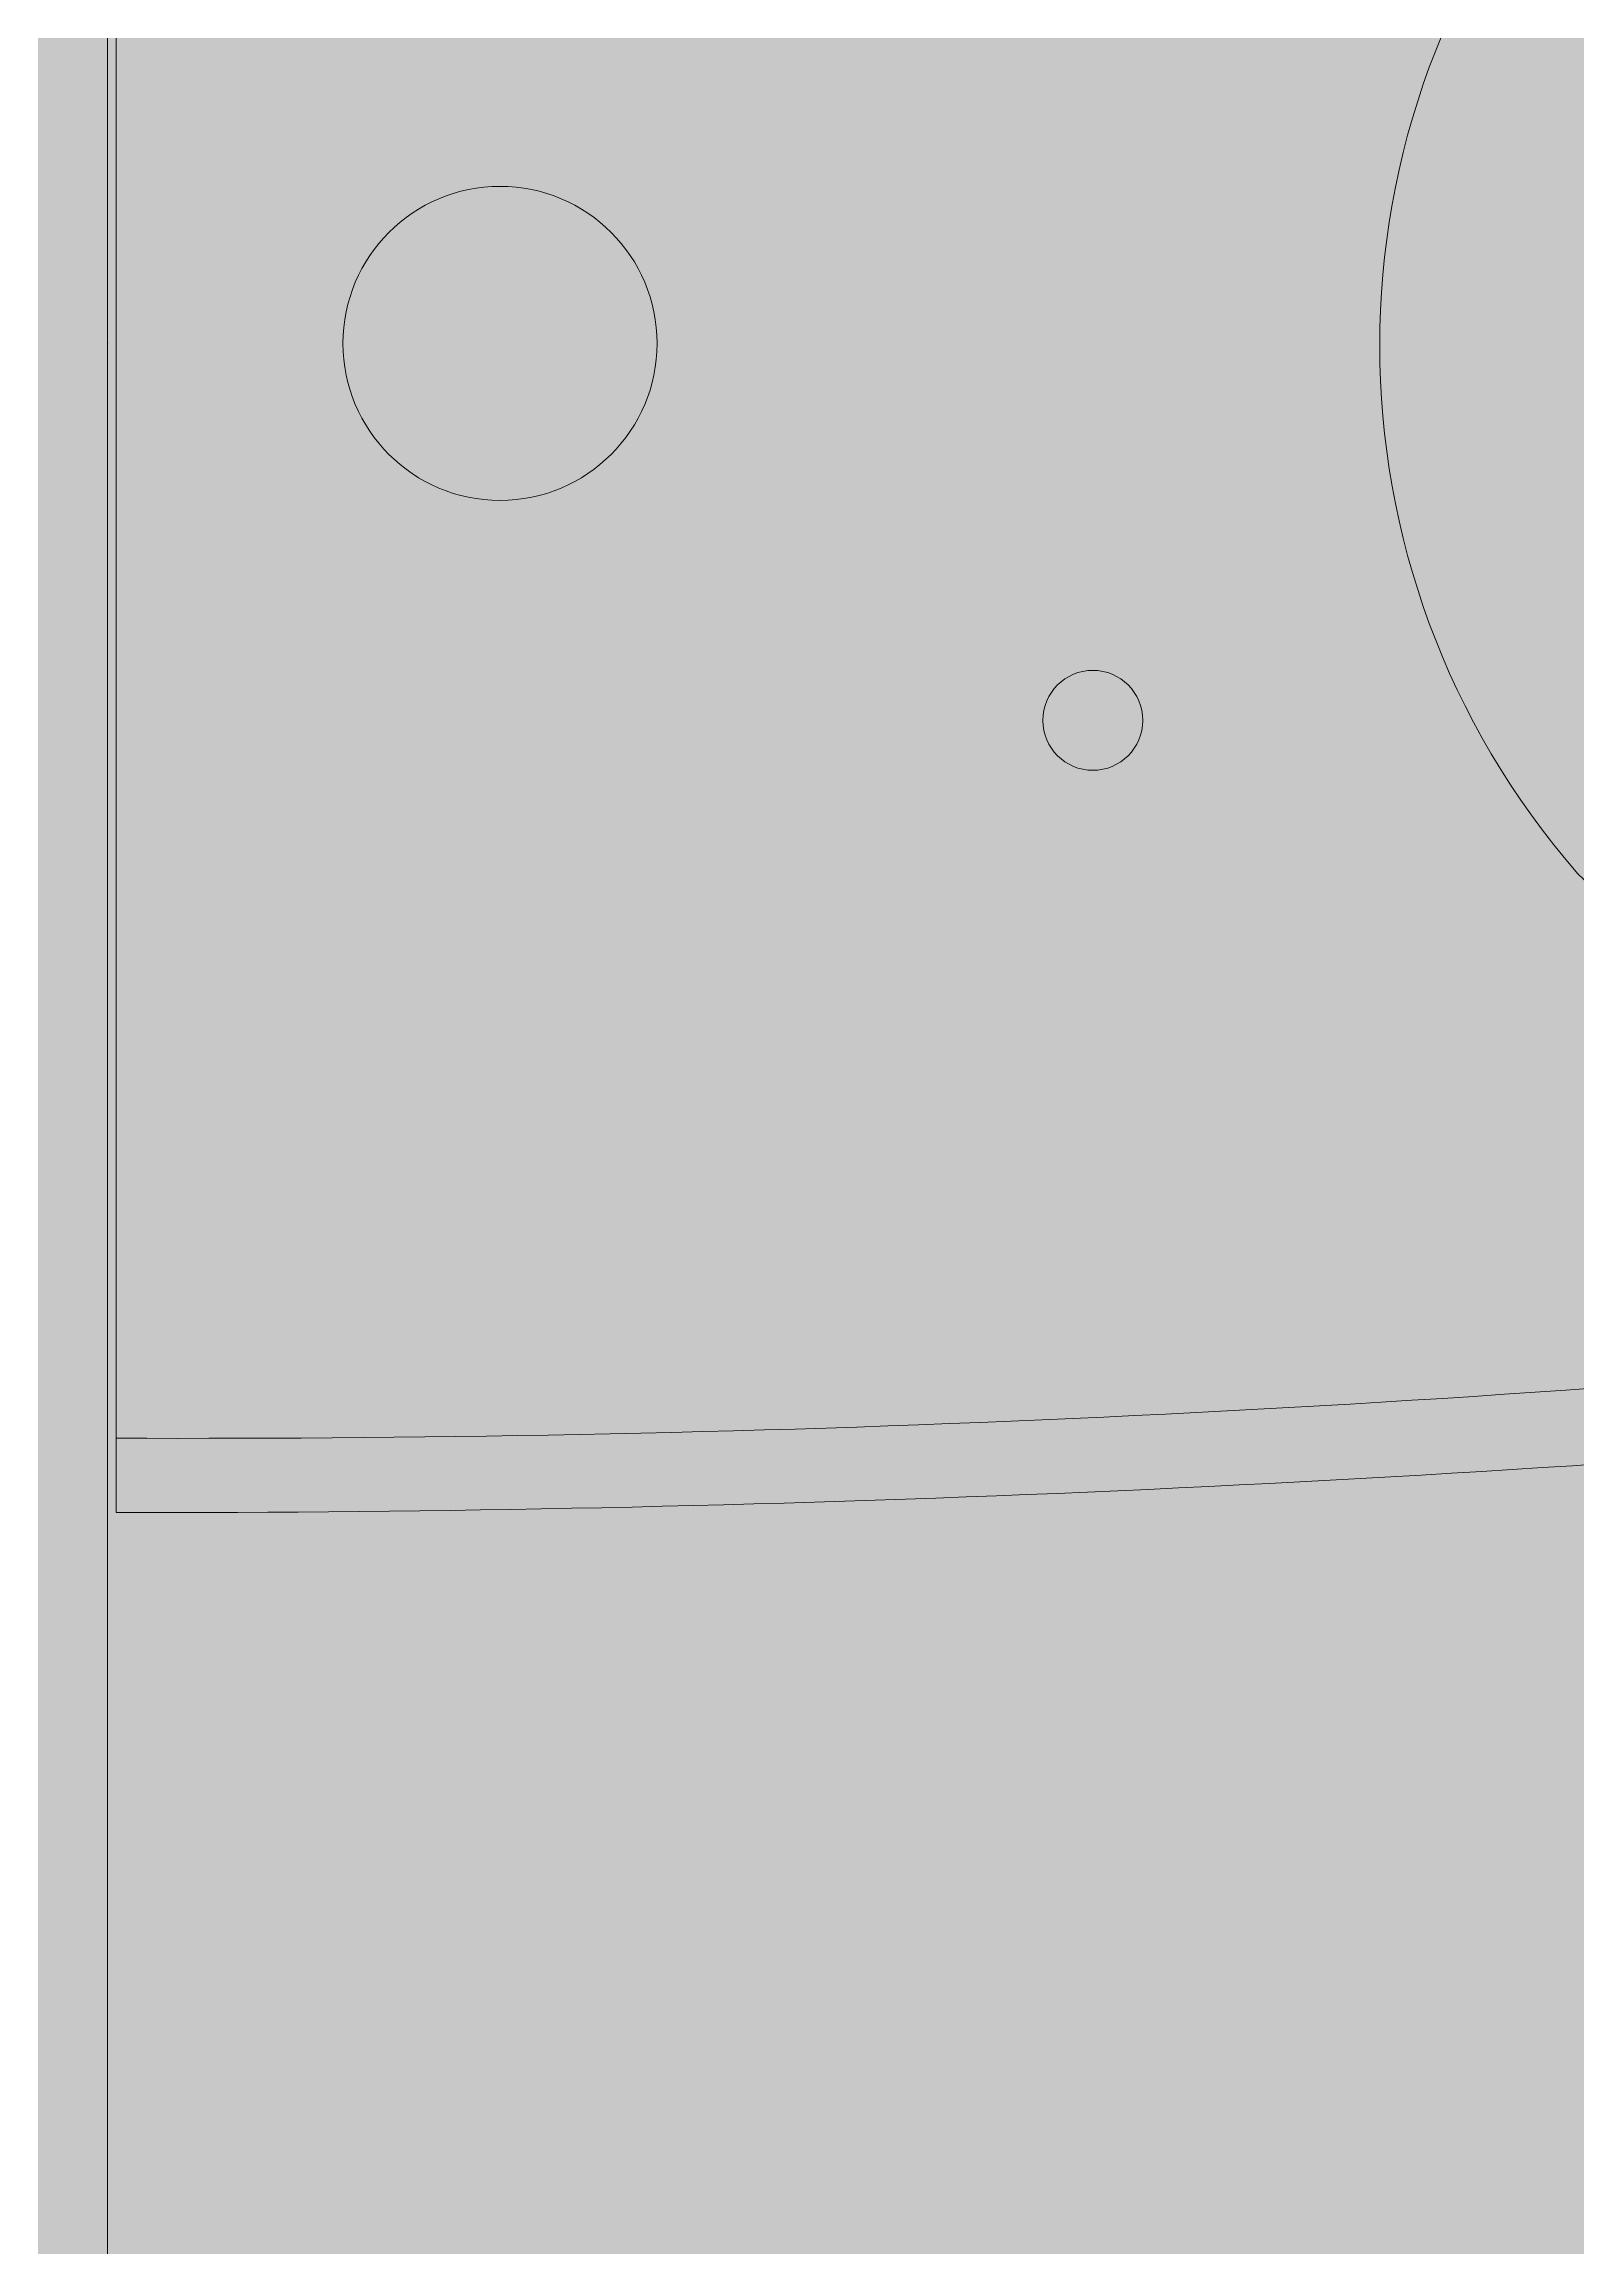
# Model space of a CAD drawing. Header units: inches. Extents: x -865 to 1895, y -762 to 1388.
# Drawn here: x 687.98 to 698.96, y -2.23 to 13.55 of the extents above; entities that cross this region are included whole.
import ezdxf

# ---------------------------------------------------------------- set-up
doc = ezdxf.new("R2010")
doc.units = ezdxf.units.IN
doc.header["$MEASUREMENT"] = 0
for name, color, linetype, lineweight in [('4th Floor Revit Background_dwg', 8, 'Continuous', 9), ('A-DETL-GENF', 92, 'Continuous', 9), ('A-EXIST-CORE', 7, 'Continuous', 9), ('P-FIXT', 7, 'Continuous', 9)]:
    doc.layers.add(name, color=color, linetype=linetype, lineweight=lineweight)
doc.styles.add('Swis721 Lt BT', font='swissl.ttf', dxfattribs={"height": 0.001})

# ---------------------------------------------------------------- blocks, each defined once
blk = doc.blocks.new('4th Floor Revit Background_dwg_WC-WALL-MTD-PLN-2868501-4th Floor New Construction - Partition Plan')
at = {"layer": 'P-FIXT'}
blk.add_line((8.375, 0), (-8.375, 0), dxfattribs=at)
for centre, radius in [((0, -2.75), 1.125), ((-2.7, -6.996), 0.358)]:
    blk.add_circle(centre, radius, dxfattribs=at)
for centre, radius, start, end in [((148.965, -0.152), 157.34, 179.94453, 185.01378), ((132.947, -0.527), 140.79, 179.78542, 185.54502), ((-0.014, -14.807), 5.756, 48.8891, 131.1109), ((0.634, -14.778), 6.181, 135.8228, 168.905)]:
    blk.add_arc(centre, radius, start, end, dxfattribs=at)
blk = doc.blocks.new('4th Floor Revit Background_dwg-1506688-4th Floor New Construction - Partition Plan')
at = {"layer": 'A-EXIST-CORE', "flags": 128}
blk.add_lwpolyline([(1845.104, 753.018), (1845.104, 901.393), (1980.729, 901.393), (1980.729, 836.893), (1959.729, 836.893), (1959.729, 830.643), (2012.729, 830.643), (2012.729, 739.768)], dxfattribs=at)
at = {"rotation": 89.99999999999999}
blk.add_blockref('4th Floor Revit Background_dwg_WC-WALL-MTD-PLN-2868501-4th Floor New Construction - Partition Plan', (1845.166, 852.398), dxfattribs=at)
at = {"layer": 'P-FIXT', "char_height": 0.001, "attachment_point": 1, "line_spacing_factor": 1.005062, "style": 'Swis721 Lt BT'}
for s, insert, width in [('K-4330', (1845.104, 852.399), 0.00515), ('KINGSTON', (1845.104, 852.397), 0.00823), ('C_TOILETS', (1845.104, 852.395), 0.00833), ('VITREOUS CHINA', (1845.104, 852.394), 0.01315)]:
    blk.add_mtext(s, dxfattribs=dict(at, insert=insert, width=width))
at = {"layer": 'P-FIXT', "char_height": 0.001, "attachment_point": 1, "rotation": 90, "line_spacing_factor": 1.005062, "style": 'Swis721 Lt BT'}
for s, insert, width in [('K-3432', (1845.165, 852.398), 0.00515), ('WELLWORTH', (1845.167, 852.398), 0.01003), ('TOILETS', (1845.169, 852.398), 0.00633), ('VITREOUS CHINA', (1845.17, 852.398), 0.01315)]:
    blk.add_mtext(s, dxfattribs=dict(at, insert=insert, width=width))

msp = doc.modelspace()

# ---------------------------------------------------------------- hatches: boundary and pattern name
at = {"layer": 'A-DETL-GENF'}
h = msp.add_hatch(color=9, dxfattribs=at)
h.paths.add_polyline_path([(393.156, -162.72), (541.056, -162.72), (541.056, -147.944), (752.681, -147.944), (752.681, -162.72), (867.192, -162.72), (867.192, 64.405), (393.156, 64.405), (393.156, 24.53), (402.642, 24.53), (402.642, -19.47), (393.156, -19.47), (393.156, -77.47), (402.642, -77.47), (402.642, -121.47), (393.156, -121.47), (393.156, -158.22)], flags=0)
h.paths.add_polyline_path([(1527.087, -162.72), (1527.087, 68.308), (1241.087, 68.308), (1241.087, -162.72), (1517.613, -162.72)], flags=0)
h.paths.add_polyline_path([(159.665, -160.845), (261.142, -160.845), (261.142, -120.86), (251.642, -120.86), (251.642, -76.86), (261.642, -76.86), (261.642, -18.86), (251.642, -18.86), (251.642, 25.14), (261.142, 25.14), (261.142, 62.362), (177.394, 62.362), (95.514, 144.242), (38.045, 144.242), (38.045, 18.14), (1.059, 18.14), (1.059, -160.845), (153.68, -160.845)], flags=0)
h.paths.add_polyline_path([(-353.512, 330.778), (-327.349, 330.778), (-209.17, 448.957), (-318.991, 558.753), (-389.629, 558.753), (-389.629, 773.499), (-505.564, 773.499), (-505.564, 330.778), (-374.018, 330.778)], flags=0)

# ---------------------------------------------------------------- block references
at = {"layer": '4th Floor Revit Background_dwg', "color": 7}
msp.add_blockref('4th Floor Revit Background_dwg-1506688-4th Floor New Construction - Partition Plan', (-1156.673, -840.988), dxfattribs=at)

doc.saveas('drawing.dxf')
